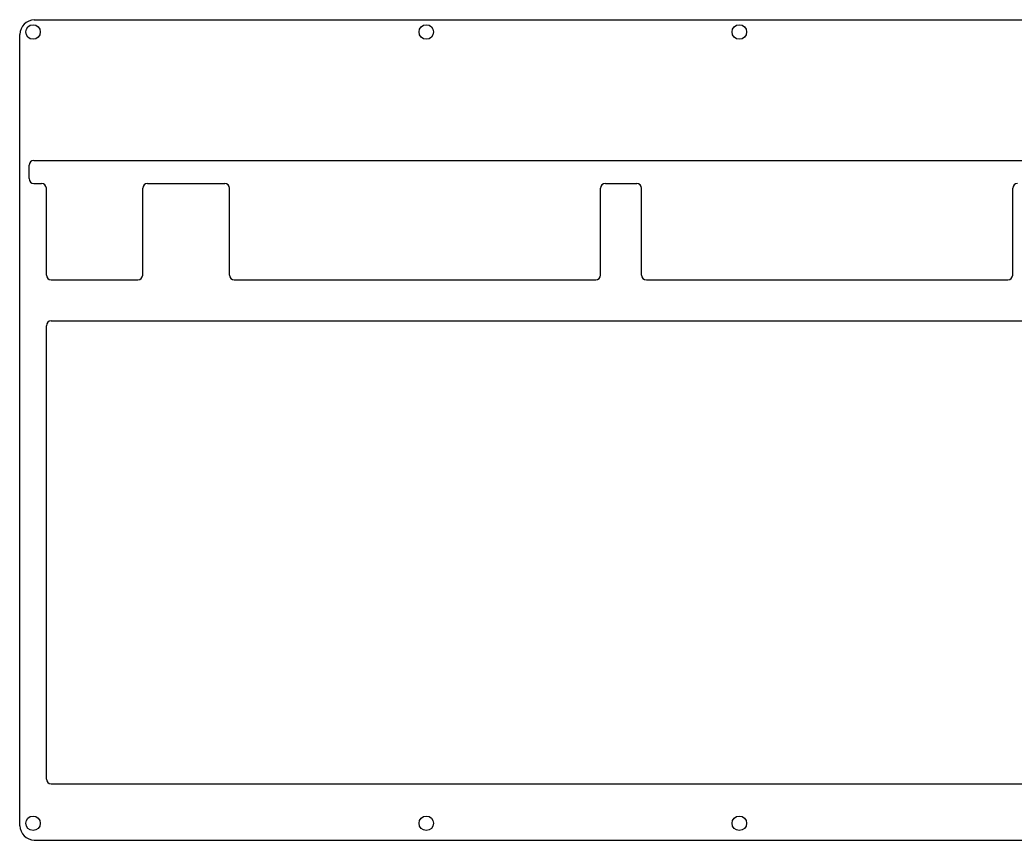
# Model space of a CAD drawing. Header units: millimetres. Extents: x -2194 to 1361, y -607 to 684.
# Drawn here: x 547 to 754, y 288.5 to 459 of the extents above; entities that cross this region are included whole.
import ezdxf

# ---------------------------------------------------------------- set-up
doc = ezdxf.new("R2010")
doc.units = ezdxf.units.MM
doc.layers.get('0').update_dxf_attribs({"lineweight": 25, "true_color": 0xffffff})
doc.layers.add('l2 2mm', color=7, linetype='Continuous', lineweight=25, true_color=0x000000)
doc.layers.add('l3 2mm', color=7, linetype='Continuous', lineweight=25, true_color=0x000000)

msp = doc.modelspace()

# ---------------------------------------------------------------- linework, layer by layer
for p, q in [((549.9, 425), (551.5, 425)), ((573.54, 425), (589.6, 425)), ((668.79, 425), (675.32, 425))]:
    msp.add_line(p, q)
for centre, start, end in [((549.9, 428.78), 90, 180), ((549.9, 426), 180, 270), ((551.5, 424), 0, 90), ((573.54, 424), 90, 180), ((589.6, 424), 0, 90), ((668.79, 424), 90, 180), ((675.32, 424), 0, 90), ((754.51, 424), 90, 180), ((553.5, 405.96), 180, 270), ((571.54, 405.96), 270, 0), ((591.6, 405.96), 180, 270), ((666.79, 405.96), 270, 0), ((677.32, 405.96), 180, 270), ((752.51, 405.96), 270, 0), ((553.5, 395.42), 90, 180), ((553.5, 301.18), 180, 270)]:
    msp.add_arc(centre, 1, start, end)
at = {"layer": 'l2 2mm'}
for p, q in [((550, 459), (908.41, 459)), ((547, 291.48), (547, 456)), ((548.9, 426), (548.9, 428.78)), ((549.9, 429.78), (810.51, 429.78)), ((572.54, 405.96), (572.54, 424)), ((667.79, 405.96), (667.79, 424)), ((753.51, 405.96), (753.51, 424)), ((591.6, 404.96), (666.79, 404.96)), ((550, 288.48), (908.41, 288.48))]:
    msp.add_line(p, q, dxfattribs=at)
for centre in [(549.73, 456.49), (631.53, 456.49), (696.65, 456.49), (549.73, 291.98), (631.53, 291.98), (696.65, 291.98)]:
    msp.add_circle(centre, 1.51, dxfattribs=at)
for centre, start, end in [((550, 456), 90, 180), ((550, 291.48), 180, 270)]:
    msp.add_arc(centre, 3, start, end, dxfattribs=at)
at = {"layer": 'l3 2mm'}
for p, q in [((552.5, 405.96), (552.5, 424)), ((590.6, 405.96), (590.6, 424)), ((676.32, 405.96), (676.32, 424)), ((553.5, 404.96), (571.54, 404.96)), ((677.32, 404.96), (752.51, 404.96)), ((552.5, 301.18), (552.5, 395.42)), ((553.5, 396.42), (838.24, 396.42)), ((553.5, 300.18), (838.24, 300.18))]:
    msp.add_line(p, q, dxfattribs=at)

doc.saveas('drawing.dxf')
